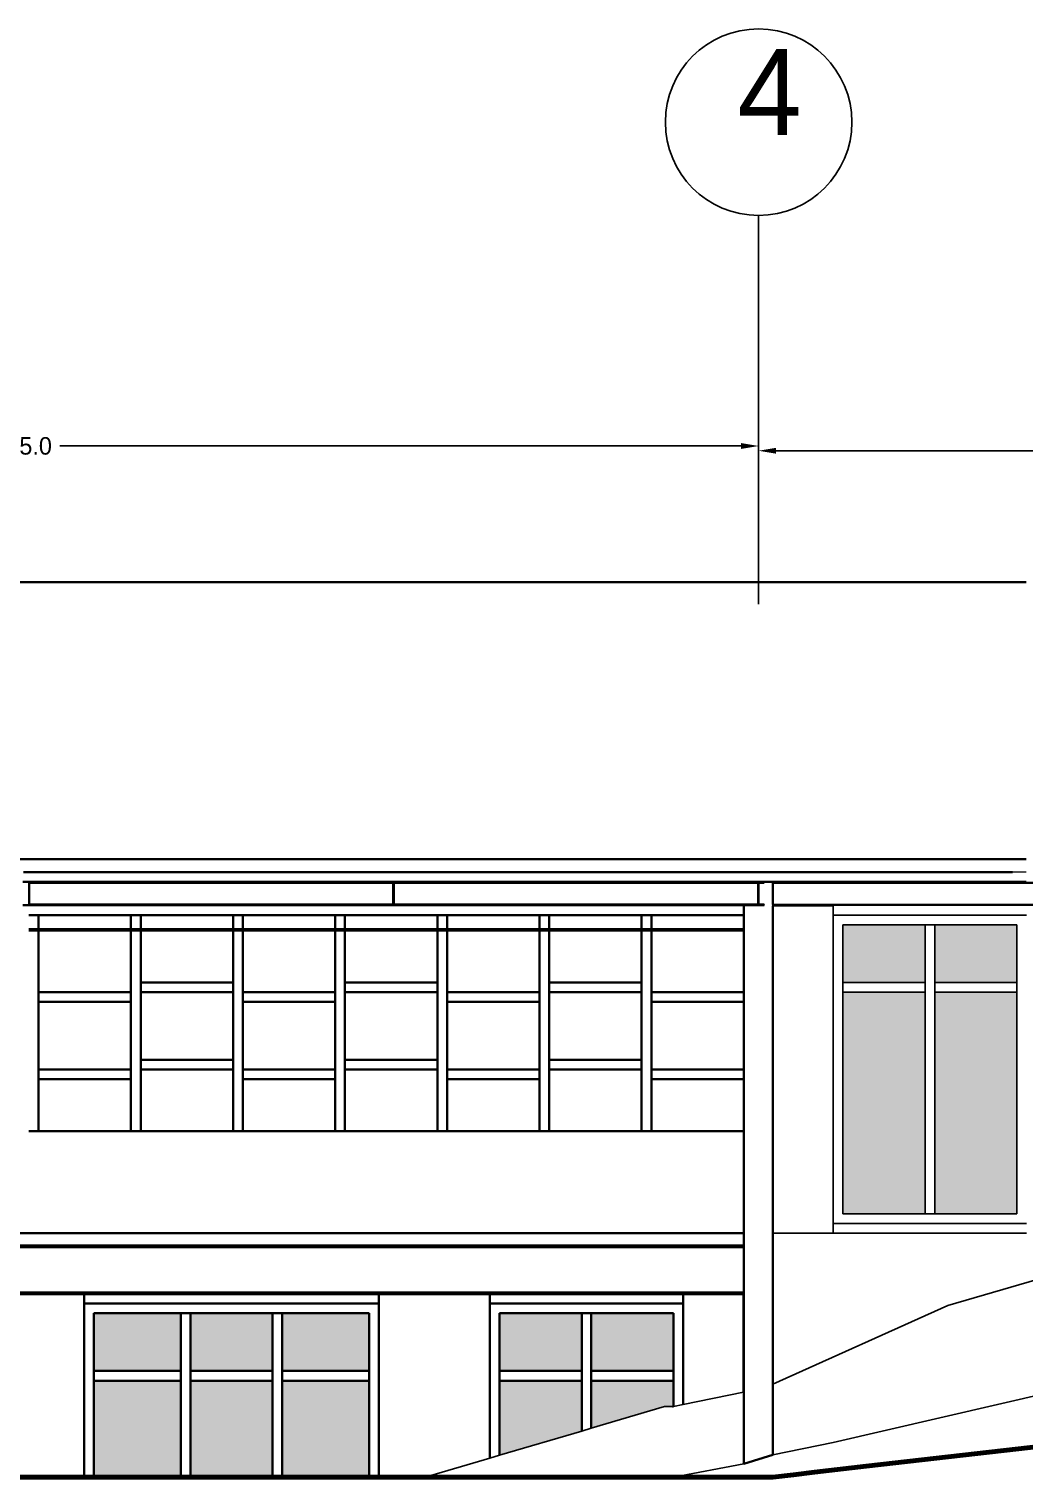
# Model space of a CAD drawing. Header units: metres. Extents: x -57 to 501, y 45 to 307.
# Drawn here: x 318.17 to 328.4, y 248.25 to 263.15 of the extents above; entities that cross this region are included whole.
import ezdxf

# ---------------------------------------------------------------- set-up
doc = ezdxf.new("R2010")
doc.units = ezdxf.units.M
doc.layers.add('atras', color=7, linetype='Continuous')
doc.dimstyles.get("Standard").update_dxf_attribs({"dimtxt": 0.18, "dimasz": 0.18, "dimexe": 0.18, "dimexo": 0.0625, "dimgap": 0.09, "dimtad": 0, "dimtih": 1, "dimtoh": 1, "dimdec": 1, "dimzin": 0, "dimdsep": 46, "dimtxsty": 'Standard', "dimcen": 0.09, "dimadec": 0, "dimazin": 0, "dimtfac": 1, "dimtdec": 1, "dimtofl": 0, "dimtmove": 0, "dimatfit": 3, "dimfxl": 1, "dimtolj": 1, "dimtzin": 0, "dimarcsym": 0})

# ---------------------------------------------------------------- blocks, each defined once
blk = doc.blocks.new('*D22')
at = {"layer": 'atras', "color": 0, "lineweight": -2, "transparency": 16777216}
for p, q in [((325.668, 260.623), (325.668, 258.628)), ((340.668, 260.623), (340.668, 258.628)), ((325.848, 258.808), (332.853, 258.808)), ((340.488, 258.808), (333.483, 258.808))]:
    blk.add_line(p, q, dxfattribs=at)
at = {"layer": 'atras', "color": 0, "transparency": 16777216}
for points in [[(325.848, 258.838), (325.848, 258.778), (325.668, 258.808)], [(340.488, 258.838), (340.488, 258.778), (340.668, 258.808)]]:
    blk.add_solid(points, dxfattribs=at)
at = {"layer": 'Defpoints', "color": 0, "transparency": 16777216}
for p in [(325.668, 260.685), (340.668, 260.685), (325.668, 258.808)]:
    blk.add_point(p, dxfattribs=at)
at = {"layer": 'atras', "color": 0, "transparency": 16777216, "insert": (333.168, 258.808), "char_height": 0.18, "attachment_point": 5}
blk.add_mtext('\\A1;15.0', dxfattribs=at)
blk = doc.blocks.new('*D23')
at = {"layer": 'atras', "color": 0, "lineweight": -2, "transparency": 16777216}
for p, q in [((310.668, 257.824), (310.668, 259.037)), ((325.668, 257.824), (325.668, 259.037)), ((310.848, 258.857), (317.853, 258.857)), ((325.488, 258.857), (318.483, 258.857))]:
    blk.add_line(p, q, dxfattribs=at)
at = {"layer": 'atras', "color": 0, "transparency": 16777216}
for points in [[(310.848, 258.887), (310.848, 258.827), (310.668, 258.857)], [(325.488, 258.887), (325.488, 258.827), (325.668, 258.857)]]:
    blk.add_solid(points, dxfattribs=at)
at = {"layer": 'Defpoints', "color": 0, "transparency": 16777216}
for p in [(310.668, 258.857), (310.668, 257.762), (325.668, 257.762)]:
    blk.add_point(p, dxfattribs=at)
at = {"layer": 'atras', "color": 0, "transparency": 16777216, "insert": (318.168, 258.857), "char_height": 0.18, "attachment_point": 5}
blk.add_mtext('\\A1;15.0', dxfattribs=at)

msp = doc.modelspace()

# ---------------------------------------------------------------- hatches: boundary and pattern name
h = msp.add_hatch(color=256)
h.dxf.hatch_style = 1
h.set_gradient(color1=(147, 149, 152), name='HEMISPHERICAL')
h.paths.add_polyline_path([(312.377, 249.937), (311.533, 249.937), (311.533, 249.342), (312.377, 249.342)])
h.paths.add_polyline_path([(313.321, 249.937), (312.476, 249.937), (312.476, 249.342), (313.321, 249.342)])
h.paths.add_polyline_path([(312.377, 249.242), (311.533, 249.242), (311.533, 248.251), (312.377, 248.251)])
h.paths.add_polyline_path([(313.321, 249.242), (312.476, 249.242), (312.476, 248.251), (313.321, 248.251)])
h.paths.add_polyline_path([(315.555, 249.937), (314.661, 249.937), (314.661, 249.342), (315.555, 249.342)])
h.paths.add_polyline_path([(316.499, 249.937), (315.655, 249.937), (315.655, 249.342), (316.499, 249.342)])
h.paths.add_polyline_path([(317.492, 249.937), (316.598, 249.937), (316.598, 249.342), (317.492, 249.342)])
h.paths.add_polyline_path([(315.555, 249.242), (314.661, 249.242), (314.661, 248.251), (315.555, 248.251)])
h.paths.add_polyline_path([(316.499, 249.242), (315.655, 249.242), (315.655, 248.251), (316.499, 248.251)])
h.paths.add_polyline_path([(317.492, 249.242), (316.598, 249.242), (316.598, 248.251), (317.492, 248.251)])
h.paths.add_polyline_path([(319.727, 249.937), (318.833, 249.937), (318.833, 249.342), (319.727, 249.342)])
h.paths.add_polyline_path([(320.671, 249.937), (319.826, 249.937), (319.826, 249.342), (320.671, 249.342)])
h.paths.add_polyline_path([(321.664, 249.937), (320.77, 249.937), (320.77, 249.342), (321.664, 249.342)])
h.paths.add_polyline_path([(319.727, 249.242), (318.833, 249.242), (318.833, 248.251), (319.727, 248.251)])
h.paths.add_polyline_path([(320.671, 249.242), (319.826, 249.242), (319.826, 248.251), (320.671, 248.251)])
h.paths.add_polyline_path([(321.664, 249.242), (320.77, 249.242), (320.77, 248.251), (321.664, 248.251)])
h.paths.add_polyline_path([(323.849, 249.937), (323.005, 249.937), (323.005, 249.342), (323.849, 249.342)])
h.paths.add_polyline_path([(324.792, 249.937), (323.948, 249.937), (323.948, 249.342), (324.792, 249.342)])
h.paths.add_polyline_path([(323.849, 249.242), (323.005, 249.242), (323.005, 248.476), (323.849, 248.724)])
h.paths.add_polyline_path([(324.792, 249.242), (323.948, 249.242), (323.948, 248.753), (324.701, 248.975), (324.781, 248.975), (324.792, 248.977)])
h.paths.add_polyline_path([(327.379, 253.932), (326.535, 253.932), (326.535, 253.338), (327.379, 253.338)])
h.paths.add_polyline_path([(328.323, 253.932), (327.479, 253.932), (327.479, 253.338), (328.323, 253.338)])
h.paths.add_polyline_path([(327.379, 253.238), (326.535, 253.238), (326.535, 250.958), (327.379, 250.958)])
h.paths.add_polyline_path([(328.323, 253.238), (327.479, 253.238), (327.479, 250.958), (328.323, 250.958)])

# ---------------------------------------------------------------- linework, layer by layer
at = {"lineweight": 35}
for p, q in [((319.927, 257.456), (316.82, 257.456)), ((323.033, 257.456), (319.927, 257.456)), ((325.726, 257.456), (323.033, 257.456)), ((328.42, 257.456), (325.726, 257.456)), ((316.82, 254.605), (319.925, 254.605)), ((319.925, 254.605), (319.927, 254.605)), ((319.927, 254.605), (323.031, 254.605)), ((323.031, 254.605), (323.033, 254.605)), ((323.033, 254.605), (325.724, 254.605)), ((325.724, 254.605), (325.726, 254.605)), ((325.726, 254.605), (328.417, 254.605)), ((318.235, 254.472), (318.109, 254.472)), ((318.392, 254.472), (318.235, 254.472)), ((318.517, 254.472), (318.392, 254.472)), ((318.674, 254.472), (318.517, 254.472)), ((318.799, 254.472), (318.674, 254.472)), ((318.957, 254.472), (318.799, 254.472)), ((319.082, 254.472), (318.957, 254.472)), ((319.239, 254.472), (319.082, 254.472)), ((319.364, 254.472), (319.239, 254.472)), ((319.521, 254.472), (319.364, 254.472)), ((319.647, 254.472), (319.521, 254.472)), ((319.804, 254.472), (319.647, 254.472)), ((319.927, 254.472), (319.804, 254.472)), ((319.929, 254.472), (319.927, 254.472)), ((320.086, 254.472), (319.929, 254.472)), ((320.211, 254.472), (320.086, 254.472)), ((320.369, 254.472), (320.211, 254.472)), ((320.494, 254.472), (320.369, 254.472)), ((320.651, 254.472), (320.494, 254.472)), ((320.776, 254.472), (320.651, 254.472)), ((320.933, 254.472), (320.776, 254.472)), ((321.059, 254.472), (320.933, 254.472)), ((321.216, 254.472), (321.059, 254.472)), ((321.341, 254.472), (321.216, 254.472)), ((321.498, 254.472), (321.341, 254.472)), ((321.624, 254.472), (321.498, 254.472)), ((321.781, 254.472), (321.624, 254.472)), ((321.906, 254.472), (321.781, 254.472)), ((322.063, 254.472), (321.906, 254.472)), ((322.188, 254.472), (322.063, 254.472)), ((322.345, 254.472), (322.188, 254.472)), ((322.471, 254.472), (322.345, 254.472)), ((322.628, 254.472), (322.471, 254.472)), ((322.753, 254.472), (322.628, 254.472)), ((322.91, 254.472), (322.753, 254.472)), ((323.033, 254.472), (322.91, 254.472)), ((323.036, 254.472), (323.033, 254.472)), ((323.042, 254.472), (323.036, 254.472)), ((323.187, 254.472), (323.042, 254.472)), ((323.193, 254.472), (323.187, 254.472)), ((323.318, 254.472), (323.193, 254.472)), ((323.324, 254.472), (323.318, 254.472)), ((323.469, 254.472), (323.324, 254.472)), ((323.475, 254.472), (323.469, 254.472)), ((323.6, 254.472), (323.475, 254.472)), ((323.607, 254.472), (323.6, 254.472)), ((323.751, 254.472), (323.607, 254.472)), ((323.758, 254.472), (323.751, 254.472)), ((323.883, 254.472), (323.758, 254.472)), ((323.889, 254.472), (323.883, 254.472)), ((324.034, 254.472), (323.889, 254.472)), ((324.04, 254.472), (324.034, 254.472)), ((324.165, 254.472), (324.04, 254.472)), ((324.171, 254.472), (324.165, 254.472)), ((324.316, 254.472), (324.171, 254.472)), ((324.322, 254.472), (324.316, 254.472)), ((324.448, 254.472), (324.322, 254.472)), ((324.454, 254.472), (324.448, 254.472)), ((324.599, 254.472), (324.454, 254.472)), ((324.605, 254.472), (324.599, 254.472)), ((324.73, 254.472), (324.605, 254.472)), ((324.736, 254.472), (324.73, 254.472)), ((324.881, 254.472), (324.736, 254.472)), ((324.887, 254.472), (324.881, 254.472)), ((325.012, 254.472), (324.887, 254.472)), ((325.019, 254.472), (325.012, 254.472)), ((325.163, 254.472), (325.019, 254.472)), ((325.17, 254.472), (325.163, 254.472)), ((325.295, 254.472), (325.17, 254.472)), ((325.301, 254.472), (325.295, 254.472)), ((325.446, 254.472), (325.301, 254.472)), ((325.452, 254.472), (325.446, 254.472)), ((325.577, 254.472), (325.452, 254.472)), ((325.584, 254.472), (325.577, 254.472)), ((325.726, 254.472), (325.584, 254.472)), ((325.729, 254.472), (325.726, 254.472)), ((325.735, 254.472), (325.729, 254.472)), ((325.88, 254.472), (325.735, 254.472)), ((325.886, 254.472), (325.88, 254.472)), ((326.011, 254.472), (325.886, 254.472)), ((326.017, 254.472), (326.011, 254.472)), ((326.162, 254.472), (326.017, 254.472)), ((326.168, 254.472), (326.162, 254.472)), ((326.293, 254.472), (326.168, 254.472)), ((326.3, 254.472), (326.293, 254.472)), ((326.444, 254.472), (326.3, 254.472)), ((326.451, 254.472), (326.444, 254.472)), ((326.576, 254.472), (326.451, 254.472)), ((326.582, 254.472), (326.576, 254.472)), ((326.727, 254.472), (326.582, 254.472)), ((326.733, 254.472), (326.727, 254.472)), ((326.858, 254.472), (326.733, 254.472)), ((326.864, 254.472), (326.858, 254.472)), ((327.009, 254.472), (326.864, 254.472)), ((327.015, 254.472), (327.009, 254.472)), ((327.141, 254.472), (327.015, 254.472)), ((327.147, 254.472), (327.141, 254.472)), ((327.292, 254.472), (327.147, 254.472)), ((327.298, 254.472), (327.292, 254.472)), ((327.423, 254.472), (327.298, 254.472)), ((327.429, 254.472), (327.423, 254.472)), ((327.574, 254.472), (327.429, 254.472)), ((327.58, 254.472), (327.574, 254.472)), ((327.705, 254.472), (327.58, 254.472)), ((327.712, 254.472), (327.705, 254.472)), ((327.856, 254.472), (327.712, 254.472)), ((327.863, 254.472), (327.856, 254.472)), ((327.988, 254.472), (327.863, 254.472)), ((327.994, 254.472), (327.988, 254.472)), ((328.139, 254.472), (327.994, 254.472)), ((328.145, 254.472), (328.139, 254.472)), ((328.27, 254.472), (328.145, 254.472)), ((328.277, 254.472), (328.27, 254.472)), ((318.225, 254.372), (318.105, 254.372)), ((318.168, 254.363), (318.225, 254.363)), ((318.168, 254.363), (318.168, 254.142)), ((318.225, 254.372), (321.855, 254.372)), ((318.225, 254.372), (318.225, 254.363)), ((318.225, 254.363), (321.855, 254.363)), ((321.855, 254.372), (321.855, 254.363)), ((321.975, 254.372), (321.855, 254.372)), ((321.855, 254.363), (321.912, 254.363)), ((321.912, 254.363), (321.912, 254.142)), ((321.918, 254.363), (321.918, 254.142)), ((321.975, 254.363), (321.918, 254.363)), ((321.975, 254.363), (321.975, 254.372)), ((321.975, 254.372), (325.605, 254.372)), ((321.975, 254.363), (325.605, 254.363)), ((325.605, 254.372), (325.605, 254.363)), ((325.725, 254.372), (325.605, 254.372)), ((325.605, 254.363), (325.662, 254.363)), ((325.662, 254.363), (325.662, 254.142)), ((325.668, 254.363), (325.668, 254.142)), ((325.725, 254.363), (325.668, 254.363)), ((325.725, 254.363), (325.725, 254.372)), ((325.815, 254.372), (325.725, 254.372)), ((325.815, 254.363), (325.815, 254.372)), ((325.815, 254.372), (328.42, 254.372)), ((325.815, 254.363), (329.355, 254.363)), ((325.815, 254.142), (325.815, 254.363)), ((318.105, 254.132), (318.225, 254.132)), ((318.168, 254.142), (318.225, 254.142)), ((318.225, 254.142), (321.855, 254.142)), ((318.225, 254.142), (318.225, 254.132)), ((318.225, 254.132), (321.855, 254.132)), ((321.855, 254.142), (321.855, 254.132)), ((321.912, 254.142), (321.855, 254.142)), ((321.855, 254.132), (321.975, 254.132)), ((321.918, 254.142), (321.975, 254.142)), ((321.975, 254.132), (321.975, 254.142)), ((321.975, 254.142), (325.605, 254.142)), ((321.975, 254.132), (325.515, 254.132)), ((325.515, 254.132), (325.605, 254.132)), ((325.515, 254.032), (325.515, 254.132)), ((325.662, 254.142), (325.605, 254.142)), ((325.605, 254.142), (325.605, 254.132)), ((325.605, 254.132), (325.725, 254.132)), ((325.668, 254.142), (325.725, 254.142)), ((318.165, 254.032), (318.265, 254.032)), ((318.265, 253.888), (318.265, 254.032)), ((318.265, 254.032), (319.215, 254.032)), ((319.215, 254.032), (319.315, 254.032)), ((319.215, 253.888), (319.215, 254.032)), ((319.315, 253.888), (319.315, 254.032)), ((319.315, 254.032), (320.265, 254.032)), ((320.265, 254.032), (320.365, 254.032)), ((320.265, 253.888), (320.265, 254.032)), ((320.365, 253.888), (320.365, 254.032)), ((320.365, 254.032), (321.315, 254.032)), ((321.315, 254.032), (321.415, 254.032)), ((321.315, 253.888), (321.315, 254.032)), ((321.415, 253.888), (321.415, 254.032)), ((321.415, 254.032), (322.365, 254.032)), ((322.365, 254.032), (322.465, 254.032)), ((322.365, 253.888), (322.365, 254.032)), ((322.465, 253.888), (322.465, 254.032)), ((322.465, 254.032), (323.415, 254.032)), ((323.415, 254.032), (323.515, 254.032)), ((323.415, 253.888), (323.415, 254.032)), ((323.515, 253.888), (323.515, 254.032)), ((323.515, 254.032), (324.465, 254.032)), ((324.465, 254.032), (324.565, 254.032)), ((324.465, 253.888), (324.465, 254.032)), ((324.565, 253.888), (324.565, 254.032)), ((324.565, 254.032), (325.515, 254.032)), ((325.515, 253.888), (325.515, 254.032)), ((325.815, 250.758), (325.815, 254.128)), ((318.165, 253.888), (318.265, 253.888)), ((318.165, 253.872), (318.265, 253.872)), ((318.265, 253.888), (319.215, 253.888)), ((318.265, 253.238), (318.265, 253.872)), ((318.265, 253.872), (318.736, 253.872)), ((318.736, 253.872), (318.835, 253.872)), ((318.835, 253.872), (319.115, 253.872)), ((319.115, 253.872), (319.215, 253.872)), ((319.215, 253.888), (319.315, 253.888)), ((319.215, 253.872), (319.315, 253.872)), ((319.215, 253.238), (319.215, 253.872)), ((319.315, 253.888), (320.265, 253.888)), ((319.315, 253.338), (319.315, 253.872)), ((319.315, 253.872), (319.729, 253.872)), ((319.729, 253.872), (319.829, 253.872)), ((319.829, 253.872), (320.165, 253.872)), ((320.165, 253.872), (320.265, 253.872)), ((320.265, 253.888), (320.365, 253.888)), ((320.265, 253.338), (320.265, 253.872)), ((320.265, 253.872), (320.365, 253.872)), ((320.365, 253.888), (321.315, 253.888)), ((320.365, 253.338), (320.365, 253.872)), ((320.365, 253.872), (320.673, 253.872)), ((320.673, 253.872), (320.772, 253.872)), ((320.772, 253.872), (321.215, 253.872)), ((321.215, 253.872), (321.315, 253.872)), ((321.315, 253.888), (321.415, 253.888)), ((321.315, 253.872), (321.415, 253.872)), ((321.315, 253.238), (321.315, 253.872)), ((321.415, 253.888), (322.365, 253.888)), ((321.415, 253.338), (321.415, 253.872)), ((321.415, 253.872), (321.666, 253.872)), ((321.666, 253.872), (321.765, 253.872)), ((321.765, 253.872), (322.265, 253.872)), ((322.265, 253.872), (322.365, 253.872)), ((322.365, 253.888), (322.465, 253.888)), ((322.365, 253.338), (322.365, 253.872)), ((322.365, 253.872), (322.465, 253.872)), ((322.465, 253.888), (323.415, 253.888)), ((322.465, 253.238), (322.465, 253.872)), ((322.465, 253.872), (322.908, 253.872)), ((322.908, 253.872), (323.007, 253.872)), ((323.007, 253.872), (323.315, 253.872)), ((323.315, 253.872), (323.415, 253.872)), ((323.415, 253.888), (323.515, 253.888)), ((323.415, 253.872), (323.515, 253.872)), ((323.415, 253.238), (323.415, 253.872)), ((323.515, 253.888), (324.465, 253.888)), ((323.515, 253.338), (323.515, 253.872)), ((323.515, 253.872), (323.851, 253.872)), ((323.851, 253.872), (323.951, 253.872)), ((323.951, 253.872), (324.365, 253.872)), ((324.365, 253.872), (324.465, 253.872)), ((324.465, 253.888), (324.565, 253.888)), ((324.465, 253.338), (324.465, 253.872)), ((324.465, 253.872), (324.565, 253.872)), ((324.565, 253.888), (325.515, 253.888)), ((324.565, 253.338), (324.565, 253.872)), ((324.565, 253.872), (324.795, 253.872)), ((324.795, 253.872), (324.894, 253.872)), ((324.894, 253.872), (325.415, 253.872)), ((325.415, 253.872), (325.515, 253.872)), ((325.515, 253.872), (325.515, 253.888)), ((325.515, 253.238), (325.515, 253.872)), ((318.265, 253.238), (318.265, 253.138)), ((318.736, 253.238), (318.265, 253.238)), ((318.835, 253.238), (318.736, 253.238)), ((319.115, 253.238), (318.835, 253.238)), ((319.215, 253.238), (319.115, 253.238)), ((319.215, 253.238), (319.215, 253.138)), ((319.315, 253.338), (319.315, 253.238)), ((319.729, 253.338), (319.315, 253.338)), ((319.315, 252.544), (319.315, 253.238)), ((319.729, 253.238), (319.315, 253.238)), ((319.829, 253.338), (319.729, 253.338)), ((319.829, 253.238), (319.729, 253.238)), ((320.165, 253.338), (319.829, 253.338)), ((319.829, 253.238), (320.165, 253.238)), ((320.265, 253.338), (320.165, 253.338)), ((320.265, 253.238), (320.165, 253.238)), ((320.265, 253.338), (320.265, 253.238)), ((320.265, 253.238), (320.265, 252.544)), ((320.365, 253.238), (320.365, 253.338)), ((320.365, 253.238), (320.365, 253.138)), ((320.673, 253.238), (320.365, 253.238)), ((320.772, 253.238), (320.673, 253.238)), ((321.215, 253.238), (320.772, 253.238)), ((321.315, 253.238), (321.215, 253.238)), ((321.315, 253.238), (321.315, 253.138)), ((321.415, 253.338), (321.415, 253.238)), ((321.666, 253.338), (321.415, 253.338)), ((321.415, 252.544), (321.415, 253.238)), ((321.666, 253.238), (321.415, 253.238)), ((321.765, 253.338), (321.666, 253.338)), ((321.765, 253.238), (321.666, 253.238)), ((322.265, 253.338), (321.765, 253.338)), ((321.765, 253.238), (322.265, 253.238)), ((322.365, 253.338), (322.265, 253.338)), ((322.365, 253.238), (322.265, 253.238)), ((322.365, 253.338), (322.365, 253.238)), ((322.365, 253.238), (322.365, 252.544)), ((322.465, 253.238), (322.465, 253.138)), ((322.908, 253.238), (322.465, 253.238)), ((323.007, 253.238), (322.908, 253.238)), ((323.315, 253.238), (323.007, 253.238)), ((323.415, 253.238), (323.315, 253.238)), ((323.415, 253.238), (323.415, 253.138)), ((323.515, 253.338), (323.515, 253.238)), ((323.851, 253.338), (323.515, 253.338)), ((323.515, 252.544), (323.515, 253.238)), ((323.851, 253.238), (323.515, 253.238)), ((323.951, 253.338), (323.851, 253.338)), ((323.951, 253.238), (323.851, 253.238)), ((324.365, 253.338), (323.951, 253.338)), ((323.951, 253.238), (324.365, 253.238)), ((324.465, 253.338), (324.365, 253.338)), ((324.465, 253.238), (324.365, 253.238)), ((324.465, 253.338), (324.465, 253.238)), ((324.465, 253.238), (324.465, 252.544)), ((324.565, 253.238), (324.565, 253.338)), ((324.565, 253.238), (324.565, 253.138)), ((324.795, 253.238), (324.565, 253.238)), ((324.894, 253.238), (324.795, 253.238)), ((325.415, 253.238), (324.894, 253.238)), ((325.515, 253.238), (325.415, 253.238)), ((325.515, 253.238), (325.515, 253.138)), ((318.265, 252.444), (318.265, 253.138)), ((318.736, 253.138), (318.265, 253.138)), ((318.835, 253.138), (318.736, 253.138)), ((318.835, 253.138), (319.115, 253.138)), ((319.215, 253.138), (319.115, 253.138)), ((319.215, 252.444), (319.215, 253.138)), ((320.365, 252.444), (320.365, 253.138)), ((320.673, 253.138), (320.365, 253.138)), ((320.772, 253.138), (320.673, 253.138)), ((320.772, 253.138), (321.215, 253.138)), ((321.315, 253.138), (321.215, 253.138)), ((321.315, 252.444), (321.315, 253.138)), ((322.465, 252.444), (322.465, 253.138)), ((322.908, 253.138), (322.465, 253.138)), ((323.007, 253.138), (322.908, 253.138)), ((323.007, 253.138), (323.315, 253.138)), ((323.415, 253.138), (323.315, 253.138)), ((323.415, 252.444), (323.415, 253.138)), ((324.565, 252.444), (324.565, 253.138)), ((324.795, 253.138), (324.565, 253.138)), ((324.894, 253.138), (324.795, 253.138)), ((324.894, 253.138), (325.415, 253.138)), ((325.515, 253.138), (325.415, 253.138)), ((325.515, 252.444), (325.515, 253.138)), ((319.315, 252.544), (319.315, 252.444)), ((319.729, 252.544), (319.315, 252.544)), ((319.829, 252.544), (319.729, 252.544)), ((320.165, 252.544), (319.829, 252.544)), ((320.265, 252.544), (320.165, 252.544)), ((320.265, 252.544), (320.265, 252.444)), ((321.415, 252.544), (321.415, 252.444)), ((321.666, 252.544), (321.415, 252.544)), ((321.765, 252.544), (321.666, 252.544)), ((322.265, 252.544), (321.765, 252.544)), ((322.365, 252.544), (322.265, 252.544)), ((322.365, 252.544), (322.365, 252.444)), ((323.515, 252.544), (323.515, 252.444)), ((323.851, 252.544), (323.515, 252.544)), ((323.951, 252.544), (323.851, 252.544)), ((324.365, 252.544), (323.951, 252.544)), ((324.465, 252.544), (324.365, 252.544)), ((324.465, 252.544), (324.465, 252.444)), ((318.265, 252.444), (318.265, 252.344)), ((318.736, 252.444), (318.265, 252.444)), ((318.265, 251.808), (318.265, 252.344)), ((318.736, 252.344), (318.265, 252.344)), ((318.835, 252.444), (318.736, 252.444)), ((318.835, 252.344), (318.736, 252.344)), ((319.115, 252.444), (318.835, 252.444)), ((318.835, 252.344), (319.115, 252.344)), ((319.215, 252.444), (319.115, 252.444)), ((319.215, 252.344), (319.115, 252.344)), ((319.215, 252.444), (319.215, 252.344)), ((319.215, 251.808), (319.215, 252.344)), ((319.315, 251.808), (319.315, 252.444)), ((319.729, 252.444), (319.315, 252.444)), ((319.829, 252.444), (319.729, 252.444)), ((319.829, 252.444), (320.165, 252.444)), ((320.265, 252.444), (320.165, 252.444)), ((320.265, 252.444), (320.265, 251.808)), ((320.365, 252.444), (320.365, 252.344)), ((320.673, 252.444), (320.365, 252.444)), ((320.365, 251.808), (320.365, 252.344)), ((320.673, 252.344), (320.365, 252.344)), ((320.772, 252.444), (320.673, 252.444)), ((320.772, 252.344), (320.673, 252.344)), ((321.215, 252.444), (320.772, 252.444)), ((320.772, 252.344), (321.215, 252.344)), ((321.315, 252.444), (321.215, 252.444)), ((321.315, 252.344), (321.215, 252.344)), ((321.315, 252.444), (321.315, 252.344)), ((321.315, 251.808), (321.315, 252.344)), ((321.415, 251.808), (321.415, 252.444)), ((321.666, 252.444), (321.415, 252.444)), ((321.765, 252.444), (321.666, 252.444)), ((321.765, 252.444), (322.265, 252.444)), ((322.365, 252.444), (322.265, 252.444)), ((322.365, 252.444), (322.365, 251.808)), ((322.465, 252.444), (322.465, 252.344)), ((322.908, 252.444), (322.465, 252.444)), ((322.465, 251.808), (322.465, 252.344)), ((322.908, 252.344), (322.465, 252.344)), ((323.007, 252.444), (322.908, 252.444)), ((323.007, 252.344), (322.908, 252.344)), ((323.315, 252.444), (323.007, 252.444)), ((323.007, 252.344), (323.315, 252.344)), ((323.415, 252.444), (323.315, 252.444)), ((323.415, 252.344), (323.315, 252.344)), ((323.415, 252.444), (323.415, 252.344)), ((323.415, 251.808), (323.415, 252.344)), ((323.515, 251.808), (323.515, 252.444)), ((323.851, 252.444), (323.515, 252.444)), ((323.951, 252.444), (323.851, 252.444)), ((323.951, 252.444), (324.365, 252.444)), ((324.465, 252.444), (324.365, 252.444)), ((324.465, 252.444), (324.465, 251.808)), ((324.565, 252.444), (324.565, 252.344)), ((324.795, 252.444), (324.565, 252.444)), ((324.565, 251.808), (324.565, 252.344)), ((324.795, 252.344), (324.565, 252.344)), ((324.894, 252.444), (324.795, 252.444)), ((324.894, 252.344), (324.795, 252.344)), ((325.415, 252.444), (324.894, 252.444)), ((324.894, 252.344), (325.415, 252.344)), ((325.515, 252.444), (325.415, 252.444)), ((325.515, 252.344), (325.415, 252.344)), ((325.515, 252.444), (325.515, 252.344)), ((325.515, 251.808), (325.515, 252.344)), ((318.165, 251.808), (318.265, 251.808)), ((318.736, 251.808), (318.265, 251.808)), ((318.835, 251.808), (318.736, 251.808)), ((319.115, 251.808), (318.835, 251.808)), ((319.215, 251.808), (319.115, 251.808)), ((319.215, 251.808), (319.315, 251.808)), ((319.729, 251.808), (319.315, 251.808)), ((319.829, 251.808), (319.729, 251.808)), ((320.165, 251.808), (319.829, 251.808)), ((320.265, 251.808), (320.165, 251.808)), ((320.265, 251.808), (320.365, 251.808)), ((320.673, 251.808), (320.365, 251.808)), ((320.772, 251.808), (320.673, 251.808)), ((321.215, 251.808), (320.772, 251.808)), ((321.315, 251.808), (321.215, 251.808)), ((321.315, 251.808), (321.415, 251.808)), ((321.666, 251.808), (321.415, 251.808)), ((321.765, 251.808), (321.666, 251.808)), ((322.265, 251.808), (321.765, 251.808)), ((322.365, 251.808), (322.265, 251.808)), ((322.365, 251.808), (322.465, 251.808)), ((322.908, 251.808), (322.465, 251.808)), ((323.007, 251.808), (322.908, 251.808)), ((323.315, 251.808), (323.007, 251.808)), ((323.415, 251.808), (323.315, 251.808)), ((323.415, 251.808), (323.515, 251.808)), ((323.851, 251.808), (323.515, 251.808)), ((323.951, 251.808), (323.851, 251.808)), ((324.365, 251.808), (323.951, 251.808)), ((324.465, 251.808), (324.365, 251.808)), ((324.465, 251.808), (324.565, 251.808)), ((324.795, 251.808), (324.565, 251.808)), ((324.894, 251.808), (324.795, 251.808)), ((325.415, 251.808), (324.894, 251.808)), ((325.515, 251.808), (325.415, 251.808)), ((325.515, 250.758), (325.515, 251.808)), ((316.832, 250.758), (319.965, 250.758)), ((319.965, 250.758), (323.099, 250.758)), ((323.099, 250.758), (325.515, 250.758)), ((325.515, 250.688), (325.515, 250.758)), ((325.815, 250.758), (325.815, 250.663)), ((310.815, 250.632), (323.099, 250.632)), ((310.815, 250.616), (325.515, 250.616)), ((323.099, 250.632), (323.103, 250.632)), ((323.12, 250.632), (323.103, 250.632)), ((323.122, 250.632), (323.12, 250.632)), ((323.126, 250.632), (323.122, 250.632)), ((323.257, 250.632), (323.126, 250.632)), ((323.257, 250.632), (323.387, 250.632)), ((323.408, 250.632), (323.387, 250.632)), ((323.542, 250.632), (323.408, 250.632)), ((323.542, 250.632), (323.672, 250.632)), ((323.691, 250.632), (323.672, 250.632)), ((323.691, 250.632), (323.827, 250.632)), ((323.827, 250.632), (323.957, 250.632)), ((323.973, 250.632), (323.957, 250.632)), ((324.112, 250.632), (323.973, 250.632)), ((324.112, 250.632), (324.242, 250.632)), ((324.255, 250.632), (324.242, 250.632)), ((324.397, 250.632), (324.255, 250.632)), ((324.397, 250.632), (324.527, 250.632)), ((324.538, 250.632), (324.527, 250.632)), ((324.682, 250.632), (324.538, 250.632)), ((324.682, 250.632), (324.812, 250.632)), ((324.82, 250.632), (324.812, 250.632)), ((324.967, 250.632), (324.82, 250.632)), ((324.967, 250.632), (325.097, 250.632)), ((325.103, 250.632), (325.097, 250.632)), ((325.251, 250.632), (325.103, 250.632)), ((325.251, 250.632), (325.381, 250.632)), ((325.385, 250.632), (325.381, 250.632)), ((325.513, 250.632), (325.385, 250.632)), ((325.515, 250.632), (325.513, 250.632)), ((325.515, 250.682), (325.515, 250.688)), ((325.515, 250.682), (325.516, 250.682)), ((325.515, 250.632), (325.515, 250.682)), ((325.515, 250.616), (325.515, 250.632)), ((325.515, 250.148), (325.515, 250.616)), ((325.815, 250.663), (325.815, 250.648)), ((325.815, 248.598), (325.815, 250.648)), ((310.815, 250.148), (325.515, 250.148)), ((317.591, 250.132), (318.734, 250.132)), ((318.734, 250.132), (318.734, 250.037)), ((318.734, 250.132), (321.763, 250.132)), ((321.763, 250.132), (322.905, 250.132)), ((321.763, 250.037), (321.763, 250.132)), ((322.905, 250.132), (322.905, 250.037)), ((322.905, 250.132), (324.892, 250.132)), ((324.892, 250.132), (325.513, 250.132)), ((324.892, 250.037), (324.892, 250.132)), ((325.513, 250.132), (325.515, 250.132)), ((325.513, 249.123), (325.513, 250.132)), ((325.515, 250.132), (325.515, 250.148)), ((325.515, 249.123), (325.515, 250.132)), ((318.734, 248.251), (318.734, 250.037)), ((318.734, 250.037), (321.763, 250.037)), ((321.763, 248.251), (321.763, 250.037)), ((322.905, 248.446), (322.905, 250.037)), ((322.905, 250.037), (324.892, 250.037)), ((324.892, 248.997), (324.892, 250.037)), ((319.727, 249.937), (318.833, 249.937)), ((318.833, 249.937), (318.833, 249.342)), ((319.727, 249.937), (319.826, 249.937)), ((319.727, 249.342), (319.727, 249.937)), ((319.826, 249.342), (319.826, 249.937)), ((320.671, 249.937), (319.826, 249.937)), ((320.671, 249.937), (320.77, 249.937)), ((320.671, 249.342), (320.671, 249.937)), ((320.77, 249.342), (320.77, 249.937)), ((321.664, 249.937), (320.77, 249.937)), ((321.664, 249.342), (321.664, 249.937)), ((323.849, 249.937), (323.005, 249.937)), ((323.005, 249.937), (323.005, 249.342)), ((323.849, 249.937), (323.948, 249.937)), ((323.849, 249.342), (323.849, 249.937)), ((324.792, 249.937), (323.948, 249.937)), ((323.948, 249.342), (323.948, 249.937)), ((324.792, 249.342), (324.792, 249.937)), ((319.727, 249.342), (318.833, 249.342)), ((318.833, 249.342), (318.833, 249.242)), ((319.727, 249.242), (318.833, 249.242)), ((318.833, 249.242), (318.833, 248.251)), ((319.727, 249.342), (319.727, 249.242)), ((319.727, 248.251), (319.727, 249.242)), ((320.671, 249.342), (319.826, 249.342)), ((319.826, 249.342), (319.826, 249.242)), ((320.671, 249.242), (319.826, 249.242)), ((319.826, 248.251), (319.826, 249.242)), ((320.671, 249.342), (320.671, 249.242)), ((320.671, 248.251), (320.671, 249.242)), ((321.664, 249.342), (320.77, 249.342)), ((320.77, 249.342), (320.77, 249.242)), ((321.664, 249.242), (320.77, 249.242)), ((320.77, 248.251), (320.77, 249.242)), ((321.664, 249.342), (321.664, 249.242)), ((321.664, 248.251), (321.664, 249.242)), ((323.849, 249.342), (323.005, 249.342)), ((323.005, 249.342), (323.005, 249.242)), ((323.849, 249.242), (323.005, 249.242)), ((323.005, 249.242), (323.005, 248.476)), ((323.849, 249.342), (323.849, 249.242)), ((323.849, 248.724), (323.849, 249.242)), ((324.792, 249.342), (323.948, 249.342)), ((323.948, 249.342), (323.948, 249.242)), ((324.792, 249.242), (323.948, 249.242)), ((323.948, 248.753), (323.948, 249.242)), ((324.792, 249.342), (324.792, 249.242)), ((324.792, 248.977), (324.792, 249.242)), ((325.515, 249.123), (325.513, 249.123)), ((325.515, 249.109), (325.515, 249.123)), ((325.515, 248.975), (325.515, 249.109)), ((325.515, 248.773), (325.515, 248.975)), ((325.515, 248.765), (325.515, 248.773)), ((325.515, 248.753), (325.515, 248.765)), ((325.515, 248.728), (325.515, 248.753)), ((325.515, 248.668), (325.515, 248.728)), ((325.515, 248.66), (325.515, 248.668)), ((325.515, 248.458), (325.515, 248.66)), ((325.815, 248.479), (325.515, 248.388)), ((325.815, 248.576), (325.815, 248.598)), ((325.815, 248.532), (325.815, 248.576)), ((325.815, 248.499), (325.815, 248.532)), ((325.815, 248.479), (325.815, 248.499)), ((325.515, 248.44), (325.515, 248.458)), ((325.515, 248.427), (325.515, 248.44)), ((325.515, 248.401), (325.515, 248.427)), ((325.515, 248.388), (325.515, 248.401))]:
    msp.add_line(p, q, dxfattribs=at)
at = {"lineweight": 0}
msp.add_line((328.42, 254.472), (328.277, 254.472), dxfattribs=at)
at = {"color": 251, "true_color": 0x636466}
for p, q in [((325.725, 254.132), (325.725, 254.142)), ((325.815, 254.132), (325.815, 254.142)), ((325.815, 254.142), (329.355, 254.142)), ((325.815, 254.132), (329.355, 254.132)), ((325.815, 254.128), (325.815, 254.132)), ((325.815, 254.128), (326.436, 254.128)), ((326.436, 254.128), (326.436, 254.032)), ((326.436, 250.858), (326.436, 254.032)), ((326.436, 254.032), (328.422, 254.032)), ((326.436, 254.032), (328.422, 254.032)), ((326.436, 250.858), (326.436, 254.032)), ((326.535, 253.932), (326.535, 253.338)), ((327.379, 253.932), (326.535, 253.932)), ((327.379, 253.932), (327.479, 253.932)), ((327.379, 253.338), (327.379, 253.932)), ((328.323, 253.932), (327.479, 253.932)), ((327.479, 253.338), (327.479, 253.932)), ((328.323, 253.338), (328.323, 253.932)), ((327.379, 253.338), (326.535, 253.338)), ((326.535, 253.338), (326.535, 253.238)), ((327.379, 253.238), (326.535, 253.238)), ((326.535, 253.238), (326.535, 250.958)), ((327.379, 253.338), (327.379, 253.238)), ((327.379, 250.958), (327.379, 253.238)), ((328.323, 253.338), (327.479, 253.338)), ((327.479, 253.338), (327.479, 253.238)), ((328.323, 253.238), (327.479, 253.238)), ((327.479, 250.958), (327.479, 253.238)), ((328.323, 253.338), (328.323, 253.238)), ((328.323, 250.958), (328.323, 253.238)), ((326.436, 250.858), (328.422, 250.858)), ((326.436, 250.858), (326.436, 250.758)), ((328.422, 250.858), (326.436, 250.858)), ((326.535, 250.958), (327.379, 250.958)), ((327.379, 250.958), (327.479, 250.958)), ((327.479, 250.958), (328.323, 250.958)), ((326.436, 250.758), (325.815, 250.758)), ((328.422, 250.758), (326.436, 250.758))]:
    msp.add_line(p, q, dxfattribs=at)
at = {"color": 9, "lineweight": -2, "true_color": 0xc7c8ca}
for p, q in [((325.513, 249.123), (324.892, 248.997)), ((324.701, 248.975), (323.948, 248.753)), ((324.781, 248.975), (324.701, 248.975)), ((324.892, 248.997), (324.792, 248.977)), ((323.849, 248.724), (323.005, 248.476)), ((323.948, 248.753), (323.849, 248.724)), ((323.005, 248.476), (322.905, 248.446)), ((326.436, 248.605), (325.815, 248.479)), ((322.905, 248.446), (322.24, 248.251))]:
    msp.add_line(p, q, dxfattribs=at)
at = {"color": 9, "lineweight": 35, "true_color": 0xc7c8ca}
msp.add_line((324.792, 248.977), (324.781, 248.975), dxfattribs=at)
at = {"color": 9, "lineweight": -2, "true_color": 0xc7c8ca}
for points in [[(325.815, 249.206), (327.614, 250.015), (328.909, 250.394), (329.564, 250.758)], [(326.436, 248.605), (328.671, 249.125), (330.327, 249.974), (331.735, 250.336), (332.748, 250.596), (333.736, 250.758)], [(325.515, 248.388), (324.792, 248.251)]]:
    msp.add_lwpolyline(points, dxfattribs=at)
at = {"layer": 'atras', "color": 252, "true_color": 0x939598}
msp.add_line((325.668, 257.229), (325.668, 261.229), dxfattribs=at)
at = {"layer": 'atras', "lineweight": 80}
for p, q in [((328.61, 248.572), (326.772, 248.361)), ((326.772, 248.361), (326.243, 248.3)), ((318.734, 248.251), (317.591, 248.251)), ((318.833, 248.251), (318.734, 248.251)), ((319.727, 248.251), (318.833, 248.251)), ((319.826, 248.251), (319.727, 248.251)), ((320.671, 248.251), (319.826, 248.251)), ((320.77, 248.251), (320.671, 248.251)), ((321.664, 248.251), (320.77, 248.251)), ((321.763, 248.251), (321.664, 248.251)), ((322.24, 248.251), (321.763, 248.251)), ((322.268, 248.251), (322.24, 248.251)), ((322.313, 248.251), (322.268, 248.251)), ((322.785, 248.251), (322.313, 248.251)), ((322.922, 248.251), (322.785, 248.251)), ((322.944, 248.251), (322.922, 248.251)), ((323.321, 248.251), (322.944, 248.251)), ((324.081, 248.251), (323.321, 248.251)), ((324.092, 248.251), (324.081, 248.251)), ((325.006, 248.251), (324.092, 248.251)), ((325.056, 248.251), (325.006, 248.251)), ((325.062, 248.251), (325.056, 248.251)), ((325.236, 248.251), (325.062, 248.251)), ((325.388, 248.251), (325.236, 248.251)), ((325.685, 248.251), (325.388, 248.251)), ((325.815, 248.251), (325.685, 248.251)), ((326.026, 248.275), (325.815, 248.251)), ((326.243, 248.3), (326.026, 248.275))]:
    msp.add_line(p, q, dxfattribs=at)
at = {"layer": 'atras', "color": 252, "true_color": 0x939598}
msp.add_circle((325.668, 262.188), 0.959, dxfattribs=at)

# ---------------------------------------------------------------- texts
at = {"layer": 'atras', "color": 252, "true_color": 0x939598, "insert": (325.451, 262.941), "char_height": 0.886, "attachment_point": 1}
msp.add_mtext_dynamic_manual_height_columns('4', width=0.8858, gutter_width=4.429, heights=[0], dxfattribs=at)

# ---------------------------------------------------------------- dimensions: what is measured, and where the dimension line sits
at = {"layer": 'atras', "color": 252, "true_color": 0x939598}
dim = msp.add_linear_dim(base=(325.668, 258.808), p1=(340.668, 260.685), p2=(325.668, 260.685), dimstyle='Standard', dxfattribs=at)
dim.commit()
dim.dimension.update_dxf_attribs({"geometry": '*D22', "text_midpoint": (333.168, 258.808)})
dim = msp.add_linear_dim(base=(310.668, 258.857), p1=(325.668, 257.762), p2=(310.668, 257.762), dimstyle='Standard', dxfattribs=at)
dim.commit()
dim.dimension.update_dxf_attribs({"geometry": '*D23', "text_midpoint": (318.168, 258.857), "dimtype": 160})

doc.saveas('drawing.dxf')
